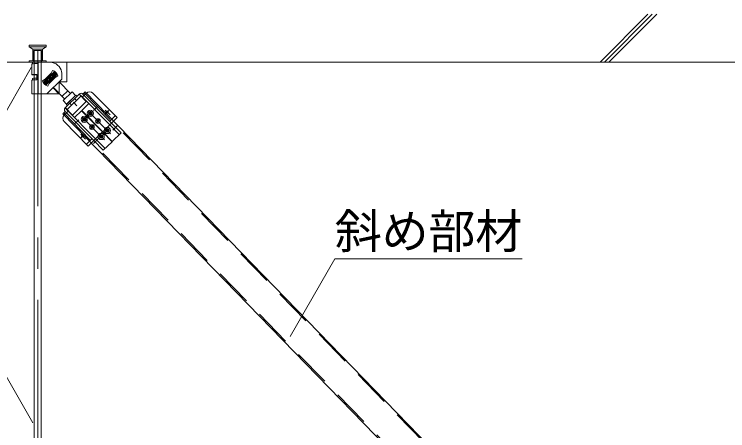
# Model space of a CAD drawing. Units: millimetres at full size, sheet at 1:40; details may follow other scales. Extents: x -7800 to 7800, y -5578 to 5491.
# Drawn here: x -4317 to -3402, y -619 to -86 of the extents above; entities that cross this region are included whole.
import ezdxf
from ezdxf.enums import TextEntityAlignment as Align

# ---------------------------------------------------------------- set-up
doc = ezdxf.new("R2010")
doc.units = ezdxf.units.MM
doc.header["$LTSCALE"] = 40
for name, pattern in [('CHAIN1', [8, 5, -1, 1, -1]), ('DASHED1', [1.8, 1.2, -0.6]), ('DOUBLE_CHAIN1', [8.8, 5, -1, 0.6, -0.6, 0.6, -1])]:
    doc.linetypes.add(name, pattern=pattern)
doc.layers.add('2-6_文字', color=7, linetype='Continuous', lineweight=18)
doc.styles.add('ＭＳ ゴシック', font='')
doc.styles.get('ＭＳ ゴシック').set_extended_font_data('MS Gothic')

msp = doc.modelspace()

# ---------------------------------------------------------------- linework, layer by layer
at = {"layer": '2-6_文字'}
for p, q in [((-3504.43, -85.72), (-3565.62, -146.92)), ((-3498.71, -85.66), (-3559.97, -146.92)), ((-3493.05, -85.66), (-3554.31, -146.92)), ((-4565.91, -146.92), (-2226.32, -146.92)), ((-4295.04, -154.07), (-4351.29, -251.5)), ((-3963.25, -498.67), (-3905.7, -398.99)), ((-3905.7, -398.99), (-3665.7, -398.99)), ((-4292.9, -609.24), (-4350.45, -509.56))]:
    msp.add_line(p, q, dxfattribs=at)
at = {"layer": '2-6_文字', "color": 4, "linetype": 'DASHED1', "lineweight": 9}
for p, q in [((-4275.9, -125.42), (-4297.9, -125.42)), ((-4275.9, -127.42), (-4297.9, -127.42)), ((-4292.9, -130.42), (-4292.9, -145.42)), ((-4280.9, -130.42), (-4292.9, -130.42)), ((-4291.9, -131.92), (-4291.9, -146.92)), ((-4291.9, -131.92), (-4291.4, -131.92)), ((-4281.9, -131.92), (-4291.4, -131.92)), ((-4281.9, -131.92), (-4281.9, -146.92)), ((-4280.9, -130.42), (-4280.9, -145.42)), ((-4297.9, -145.42), (-4297.9, -146.92)), ((-4275.9, -145.42), (-4297.9, -145.42)), ((-4275.9, -145.42), (-4275.9, -146.92))]:
    msp.add_line(p, q, dxfattribs=at)
at = {"layer": '2-6_文字', "color": 3, "linetype": 'DASHED1'}
for p, q in [((-4291.4, -131.92), (-4291.4, -171.92)), ((-4282.4, -131.92), (-4282.4, -171.92)), ((-4291.4, -146.92), (-4291.4, -171.92)), ((-4291.4, -147.46), (-4291.4, -161.94)), ((-4282.4, -146.92), (-4282.4, -171.92)), ((-4269.66, -163.4), (-4266.52, -166.62)), ((-4269.05, -162.8), (-4265.91, -166.02)), ((-4291.4, -168.05), (-4291.39, -187.73)), ((-4275.87, -169.44), (-4272.74, -172.66)), ((-4275.26, -168.84), (-4272.12, -172.06)), ((-4257.06, -185.91), (-4257.06, -185.91)), ((-4249.07, -207.69), (-4231.62, -190.5)), ((-4231.26, -190.15), (-4233.51, -187.87)), ((-4227.37, -189.54), (-4229.65, -191.79)), ((-4227.27, -186.2), (-3403.2, -1033.6)), ((-4245.62, -199.79), (-4243.37, -202.07)), ((-4239.56, -193.83), (-4237.32, -196.11)), ((-4249.43, -208.04), (-4251.68, -205.76)), ((-4250.1, -211.92), (-4247.82, -209.68)), ((-4253.47, -212.03), (-3429.59, -1059.26)), ((-4194.53, -222.89), (-4187.37, -215.84)), ((-4203.47, -236.19), (-4192.29, -225.17)), ((-4194.57, -227.42), (-4182.29, -239.89)), ((-4215.02, -247.55), (-4203.83, -236.54)), ((-4206.08, -234.26), (-4205.72, -233.9)), ((-4224.43, -252.32), (-4217.26, -245.27)), ((-4212.74, -245.31), (-4200.46, -257.78))]:
    msp.add_line(p, q, dxfattribs=at)
at = {"layer": '2-6_文字', "color": 4, "linetype": 'CHAIN1', "lineweight": 9}
msp.add_line((-4286.9, -131.81), (-4286.9, -1065.63), dxfattribs=at)
at = {"layer": '2-6_文字', "color": 3}
for p, q in [((-4294.6, -149.23), (-4294.6, -163.04)), ((-4293.6, -147.23), (-4293.6, -149.06)), ((-4290.05, -146.92), (-4292.04, -146.92)), ((-4291.4, -146.92), (-4291.4, -972.62)), ((-4291.4, -149.44), (-4291.39, -149.44)), ((-4286.4, -146.92), (-4290.05, -146.92)), ((-4286.4, -146.92), (-4282.4, -146.92)), ((-4286.4, -147.23), (-4270.9, -147.23)), ((-4286.4, -185.95), (-4286.4, -148.87)), ((-4282.4, -146.92), (-4282.4, -972.62)), ((-4270.9, -147.23), (-4249.4, -147.23)), ((-4249.4, -172.18), (-4249.4, -147.23)), ((-4287.9, -162.68), (-4287.85, -169.69)), ((-4279.7, -173.16), (-4265.22, -159.08)), ((-4278.29, -173.18), (-4265.24, -160.49)), ((-4269.69, -161.15), (-4277.47, -168.93)), ((-4262.08, -162.3), (-4276.56, -176.38)), ((-4270.02, -161.55), (-4264.62, -166.91)), ((-4269.69, -161.15), (-4267.71, -157.72)), ((-4267.31, -164.24), (-4264.87, -161.87)), ((-4265.24, -160.49), (-4265.22, -159.08)), ((-4265.22, -159.08), (-4262.08, -162.3)), ((-4264.31, -166.53), (-4260.88, -164.55)), ((-4263.5, -162.28), (-4262.08, -162.3)), ((-4255.88, -168.69), (-4255.88, -162.23)), ((-4249.4, -162.73), (-4249.7, -162.73)), ((-4249.4, -172.18), (-4249.4, -163.73)), ((-4294.6, -170.04), (-4294.6, -187.49)), ((-4293.6, -167.83), (-4293.6, -169.87)), ((-4277.47, -168.93), (-4280.9, -170.91)), ((-4278.29, -173.18), (-4279.7, -173.16)), ((-4276.56, -176.38), (-4279.7, -173.16)), ((-4276.54, -174.97), (-4278.29, -173.18)), ((-4277.05, -168.44), (-4271.88, -174.02)), ((-4274.48, -171.22), (-4276.91, -173.59)), ((-4255.89, -168.7), (-4275, -187.81)), ((-4270.89, -167.73), (-4272.68, -169.47)), ((-4270.89, -167.73), (-4272.63, -165.94)), ((-4264.31, -166.53), (-4272.09, -174.31)), ((-4270.89, -167.73), (-4269.1, -165.99)), ((-4270.89, -167.73), (-4269.15, -169.52)), ((-4259.52, -172.25), (-4244.87, -187.31)), ((-4249.4, -172.18), (-4259.39, -172.18)), ((-4259.39, -172.18), (-4259.39, -187.81)), ((-4257.46, -172.18), (-4258.46, -171.28)), ((-4276.54, -174.97), (-4276.56, -176.38)), ((-4272.09, -174.31), (-4274.07, -177.74)), ((-4259.92, -187.81), (-4267.08, -179.89)), ((-4266.51, -179.41), (-4252.04, -194.29)), ((-4286.4, -187.81), (-4286.4, -185.95)), ((-4286.4, -187.81), (-4259.39, -187.81)), ((-4255.53, -190.7), (-4248.36, -183.73)), ((-4242.72, -185.22), (-4254.19, -196.38)), ((-4233.51, -187.87), (-4251.68, -205.76)), ((-4249.73, -200.97), (-4238.26, -189.81)), ((-4249.7, -200.99), (-4238.28, -189.78)), ((-4238.26, -189.81), (-4242.72, -185.22)), ((-4233.86, -188.22), (-4224.6, -197.62)), ((-4231.26, -190.15), (-4231.62, -190.5)), ((-4231.26, -190.15), (-4194.57, -227.42)), ((-4226.12, -185.08), (-4228.98, -187.9)), ((-4228.98, -187.9), (-4192.29, -225.17)), ((-4224.48, -186.7), (-4227.37, -189.54)), ((-4226.12, -185.08), (-3402.06, -1032.49)), ((-4216, -186.77), (-4185.13, -218.12)), ((-4249.73, -200.97), (-4254.19, -196.38)), ((-4224.6, -197.62), (-4242.06, -214.81)), ((-4241.07, -198.4), (-4236.61, -202.99)), ((-4221.37, -200.19), (-4230.28, -208.96)), ((-4251.71, -210.28), (-4254.62, -213.15)), ((-4251.71, -210.28), (-4215.02, -247.55)), ((-4251.32, -205.41), (-4242.06, -214.81)), ((-4249.43, -208.04), (-4249.07, -207.69)), ((-4249.43, -208.04), (-4212.74, -245.31)), ((-4248.17, -209.32), (-4247.82, -209.68)), ((-4239.54, -218.08), (-4230.63, -209.32)), ((-4203.83, -236.54), (-4230.63, -209.32)), ((-4203.47, -236.19), (-4230.28, -208.96)), ((-4219.86, -210.25), (-4219.87, -211.55)), ((-4219.86, -210.25), (-4218.86, -210.26)), ((-4218.86, -210.26), (-4218.87, -211.56)), ((-4254.62, -213.15), (-3430.73, -1060.37)), ((-4252.98, -214.76), (-4250.1, -211.92)), ((-4250.45, -211.57), (-4250.1, -211.92)), ((-4227.7, -217.96), (-4227.71, -219.26)), ((-4227.7, -217.96), (-4226.7, -217.97)), ((-4226.7, -217.97), (-4226.71, -219.27)), ((-4221.67, -212.03), (-4221.68, -213.03)), ((-4221.68, -213.03), (-4220.38, -213.04)), ((-4221.67, -212.03), (-4220.37, -212.04)), ((-4219.89, -213.55), (-4219.9, -214.85)), ((-4219.9, -214.85), (-4218.9, -214.86)), ((-4218.89, -213.56), (-4218.9, -214.86)), ((-4218.38, -213.06), (-4217.08, -213.07)), ((-4218.37, -212.06), (-4217.07, -212.07)), ((-4217.07, -212.07), (-4217.08, -213.07)), ((-4192.29, -225.17), (-4185.13, -218.12)), ((-4253.05, -223.25), (-4222.18, -254.6)), ((-4229.51, -219.75), (-4229.52, -220.75)), ((-4229.52, -220.75), (-4228.22, -220.76)), ((-4229.51, -219.75), (-4228.21, -219.76)), ((-4227.73, -221.26), (-4227.74, -222.56)), ((-4227.74, -222.56), (-4226.74, -222.57)), ((-4226.73, -221.27), (-4226.74, -222.57)), ((-4226.22, -220.78), (-4224.92, -220.79)), ((-4226.21, -219.78), (-4224.91, -219.79)), ((-4224.91, -219.79), (-4224.92, -220.79)), ((-4217.4, -230.24), (-4219.46, -228.51)), ((-4217.4, -230.24), (-4216.89, -227.59)), ((-4209.56, -222.53), (-4211.63, -220.79)), ((-4209.56, -222.53), (-4211.48, -224.42)), ((-4211.48, -224.42), (-4208.59, -223.51)), ((-4210.96, -221.34), (-4209.37, -221.56)), ((-4209.56, -222.53), (-4209.05, -219.87)), ((-4209.56, -222.53), (-4207.66, -224.45)), ((-4192.29, -225.17), (-4180.01, -237.64)), ((-4217.4, -230.24), (-4219.32, -232.14)), ((-4219.32, -232.14), (-4216.43, -231.23)), ((-4218.8, -229.06), (-4217.21, -229.28)), ((-4217.4, -230.24), (-4215.5, -232.17)), ((-4203.83, -236.54), (-4191.55, -249.01)), ((-4199.93, -234.12), (-4198.63, -234.13)), ((-4199.93, -234.12), (-4199.93, -235.12)), ((-4199.93, -235.12), (-4198.63, -235.13)), ((-4198.14, -235.64), (-4198.15, -236.94)), ((-4198.15, -236.94), (-4197.15, -236.95)), ((-4198.11, -232.34), (-4198.12, -233.64)), ((-4198.11, -232.34), (-4197.11, -232.35)), ((-4197.14, -235.65), (-4197.15, -236.95)), ((-4197.11, -232.35), (-4197.12, -233.65)), ((-4196.63, -234.15), (-4195.33, -234.16)), ((-4196.63, -235.15), (-4195.33, -235.16)), ((-4195.33, -234.16), (-4195.33, -235.16)), ((-4180.01, -237.64), (-4191.2, -248.66)), ((-4207.76, -241.84), (-4207.77, -242.84)), ((-4207.77, -242.84), (-4206.47, -242.85)), ((-4207.76, -241.84), (-4206.46, -241.85)), ((-4205.98, -243.35), (-4205.99, -244.65)), ((-4205.99, -244.65), (-4204.99, -244.66)), ((-4205.95, -240.05), (-4205.96, -241.35)), ((-4205.95, -240.05), (-4204.95, -240.06)), ((-4204.98, -243.36), (-4204.99, -244.66)), ((-4204.95, -240.06), (-4204.96, -241.36)), ((-4204.47, -242.87), (-4203.17, -242.88)), ((-4204.46, -241.87), (-4203.16, -241.88)), ((-4203.16, -241.88), (-4203.17, -242.88)), ((-4222.18, -254.6), (-4215.02, -247.55)), ((-4215.02, -247.55), (-4202.74, -260.02)), ((-4202.74, -260.02), (-4191.55, -249.01))]:
    msp.add_line(p, q, dxfattribs=at)
at = {"layer": '2-6_文字', "color": 3, "linetype": 'CHAIN1'}
for p, q in [((-4222.48, -209.41), (-4193.46, -238.88)), ((-4222.21, -215.34), (-4216.75, -209.96)), ((-4215.25, -209.19), (-4209.58, -203.61)), ((-4200.22, -208.49), (-4194.09, -214.72)), ((-4200.03, -213.15), (-4195.7, -208.88)), ((-4230.31, -217.12), (-4201.3, -246.6)), ((-4229.91, -222.92), (-4224.21, -217.3)), ((-4239.71, -226.25), (-4234.14, -220.77)), ((-4220.09, -232.9), (-4214.39, -227.28)), ((-4212.39, -225.31), (-4206.93, -219.94)), ((-4190.7, -234.13), (-4185.03, -228.55)), ((-4195, -232.05), (-4200.84, -237.8)), ((-4231.57, -239.36), (-4225.45, -245.59)), ((-4231.48, -244.11), (-4226.89, -239.6)), ((-4215.16, -251.19), (-4209.59, -245.71)), ((-4208.16, -245.01), (-4202.46, -239.39))]:
    msp.add_line(p, q, dxfattribs=at)
at = {"layer": '2-6_文字', "color": 4, "linetype": 'DASHED1', "lineweight": 9}
for points in [[(-4297.9, -125.42), (-4297.9, -127.42), (-4292.9, -130.42)], [(-4275.9, -125.42), (-4275.9, -127.42), (-4280.9, -130.42)]]:
    msp.add_lwpolyline(points, dxfattribs=at)
at = {"layer": '2-6_文字', "color": 3}
for points in [[(-4286.4, -148.87), (-4287.82, -148.88), (-4289.2, -148.9), (-4290.5, -148.92), (-4291.67, -148.96), (-4292.68, -149), (-4293.5, -149.05), (-4294.1, -149.11), (-4294.47, -149.17), (-4294.6, -149.23)], [(-4291.4, -147.46), (-4290.88, -147.16), (-4290.5, -146.94)], [(-4286.4, -148.87), (-4286.4, -147.23), (-4286.4, -146.92)], [(-4287.92, -162.68), (-4289.29, -162.7), (-4290.58, -162.73), (-4291.74, -162.76), (-4292.74, -162.81), (-4293.55, -162.86), (-4294.13, -162.92), (-4294.49, -162.98), (-4294.6, -163.04), (-4294.45, -163.1), (-4294.07, -163.16), (-4293.45, -163.22), (-4292.61, -163.27), (-4291.59, -163.31), (-4290.41, -163.35), (-4289.11, -163.37), (-4287.91, -163.39)], [(-4287.91, -162.83), (-4288.72, -162.84), (-4289.45, -162.86), (-4290.09, -162.89), (-4290.62, -162.92), (-4291.02, -162.95), (-4291.28, -162.99), (-4291.39, -163.03), (-4291.35, -163.06), (-4291.16, -163.1), (-4290.82, -163.14), (-4290.35, -163.17), (-4289.76, -163.2), (-4289.07, -163.22), (-4288.29, -163.24), (-4287.91, -163.24)], [(-4265.24, -160.49), (-4263.5, -162.28), (-4276.54, -174.97)], [(-4249.7, -162.73), (-4249.7, -163.73), (-4249.4, -163.73)], [(-4287.86, -169.69), (-4289.24, -169.71), (-4290.53, -169.73), (-4291.7, -169.77), (-4292.71, -169.81), (-4293.52, -169.87), (-4294.12, -169.92), (-4294.48, -169.98), (-4294.6, -170.04)], [(-4291.4, -168.05), (-4290.88, -167.75), (-4290.5, -167.53)], [(-4203.83, -236.54), (-4203.47, -236.19), (-4191.2, -248.66)]]:
    msp.add_lwpolyline(points, dxfattribs=at)
at = {"layer": '2-6_文字', "color": 3, "linetype": 'DOUBLE_CHAIN1'}
msp.add_lwpolyline([(-4286.39, -187.81), (-4287.82, -187.8), (-4289.2, -187.79), (-4290.49, -187.76), (-4291.66, -187.72), (-4292.67, -187.68), (-4293.49, -187.63), (-4294.1, -187.57), (-4294.59, -187.49)], dxfattribs=at)
at = {"layer": '2-6_文字', "color": 3}
for centre, radius in [((-4219.38, -212.55), 4), ((-4219.38, -212.55), 2.25), ((-4197.8, -210.95), 1.5), ((-4227.22, -220.27), 4), ((-4227.22, -220.27), 2.25), ((-4209.56, -222.53), 3), ((-4209.56, -222.53), 3), ((-4217.4, -230.24), 3), ((-4217.39, -230.24), 3), ((-4217.4, -230.24), 2.7), ((-4209.56, -222.53), 2.7), ((-4197.63, -234.64), 4), ((-4197.63, -234.64), 2.25), ((-4229.15, -241.82), 1.5), ((-4205.47, -242.36), 4), ((-4205.47, -242.36), 2.25)]:
    msp.add_circle(centre, radius, dxfattribs=at)
for centre, radius, start, end in [((-4288.22, -187.76), 40.88, 92.5588, 97.55402), ((-4270.88, -162.23), 15, 10.54723, 89.99998), ((-4270.89, -167.73), 10.5, 17.62668, 72.37388), ((-4270.88, -162.23), 15, 0, 10.54723), ((-4289.09, -198.36), 30.86, 87.75647, 98.39833), ((-4270.89, -167.73), 10.5, 197.62581, 252.37382), ((-4237.58, -190.49), 1, 314.47015, 134.47015), ((-4231.26, -190.15), 3.2, 44.55432, 134.55432), ((-4220.27, -190.98), 6, 44.55432, 134.55432), ((-4249, -201.7), 1, 134.47015, 314.47015), ((-4249.43, -208.04), 3.2, 134.55432, 224.55432), ((-4248.77, -219.04), 6, 134.55432, 224.55432), ((-4228.21, -219.26), 0.5, 269.47013, 359.47015), ((-4226.21, -219.28), 0.5, 179.47015, 269.47015), ((-4220.39, -213.54), 0.5, 359.47015, 89.47013), ((-4220.37, -211.54), 0.5, 269.47013, 359.47015), ((-4218.39, -213.56), 0.5, 89.47015, 179.47015), ((-4218.37, -211.56), 0.5, 179.47015, 269.47015), ((-4228.23, -221.26), 0.5, 359.47015, 89.47013), ((-4226.23, -221.28), 0.5, 89.47015, 179.47015), ((-4198.64, -235.63), 0.5, 359.47015, 89.47013), ((-4198.62, -233.63), 0.5, 269.47013, 359.47015), ((-4196.64, -235.65), 0.5, 89.47015, 179.47015), ((-4196.62, -233.65), 0.5, 179.47015, 269.47015), ((-4206.48, -243.35), 0.5, 359.47015, 89.47013), ((-4206.46, -241.35), 0.5, 269.47013, 359.47015), ((-4204.48, -243.37), 0.5, 89.47015, 179.47015), ((-4204.46, -241.37), 0.5, 179.47015, 269.47015)]:
    msp.add_arc(centre, radius, start, end, dxfattribs=at)

# ---------------------------------------------------------------- texts
at = {"layer": '2-6_文字', "style": 'ＭＳ ゴシック'}
msp.add_text('斜め部材', height=43.99, dxfattribs=at).set_placement((-3905.7, -398.99), align=Align.BOTTOM_LEFT)

doc.saveas('drawing.dxf')
